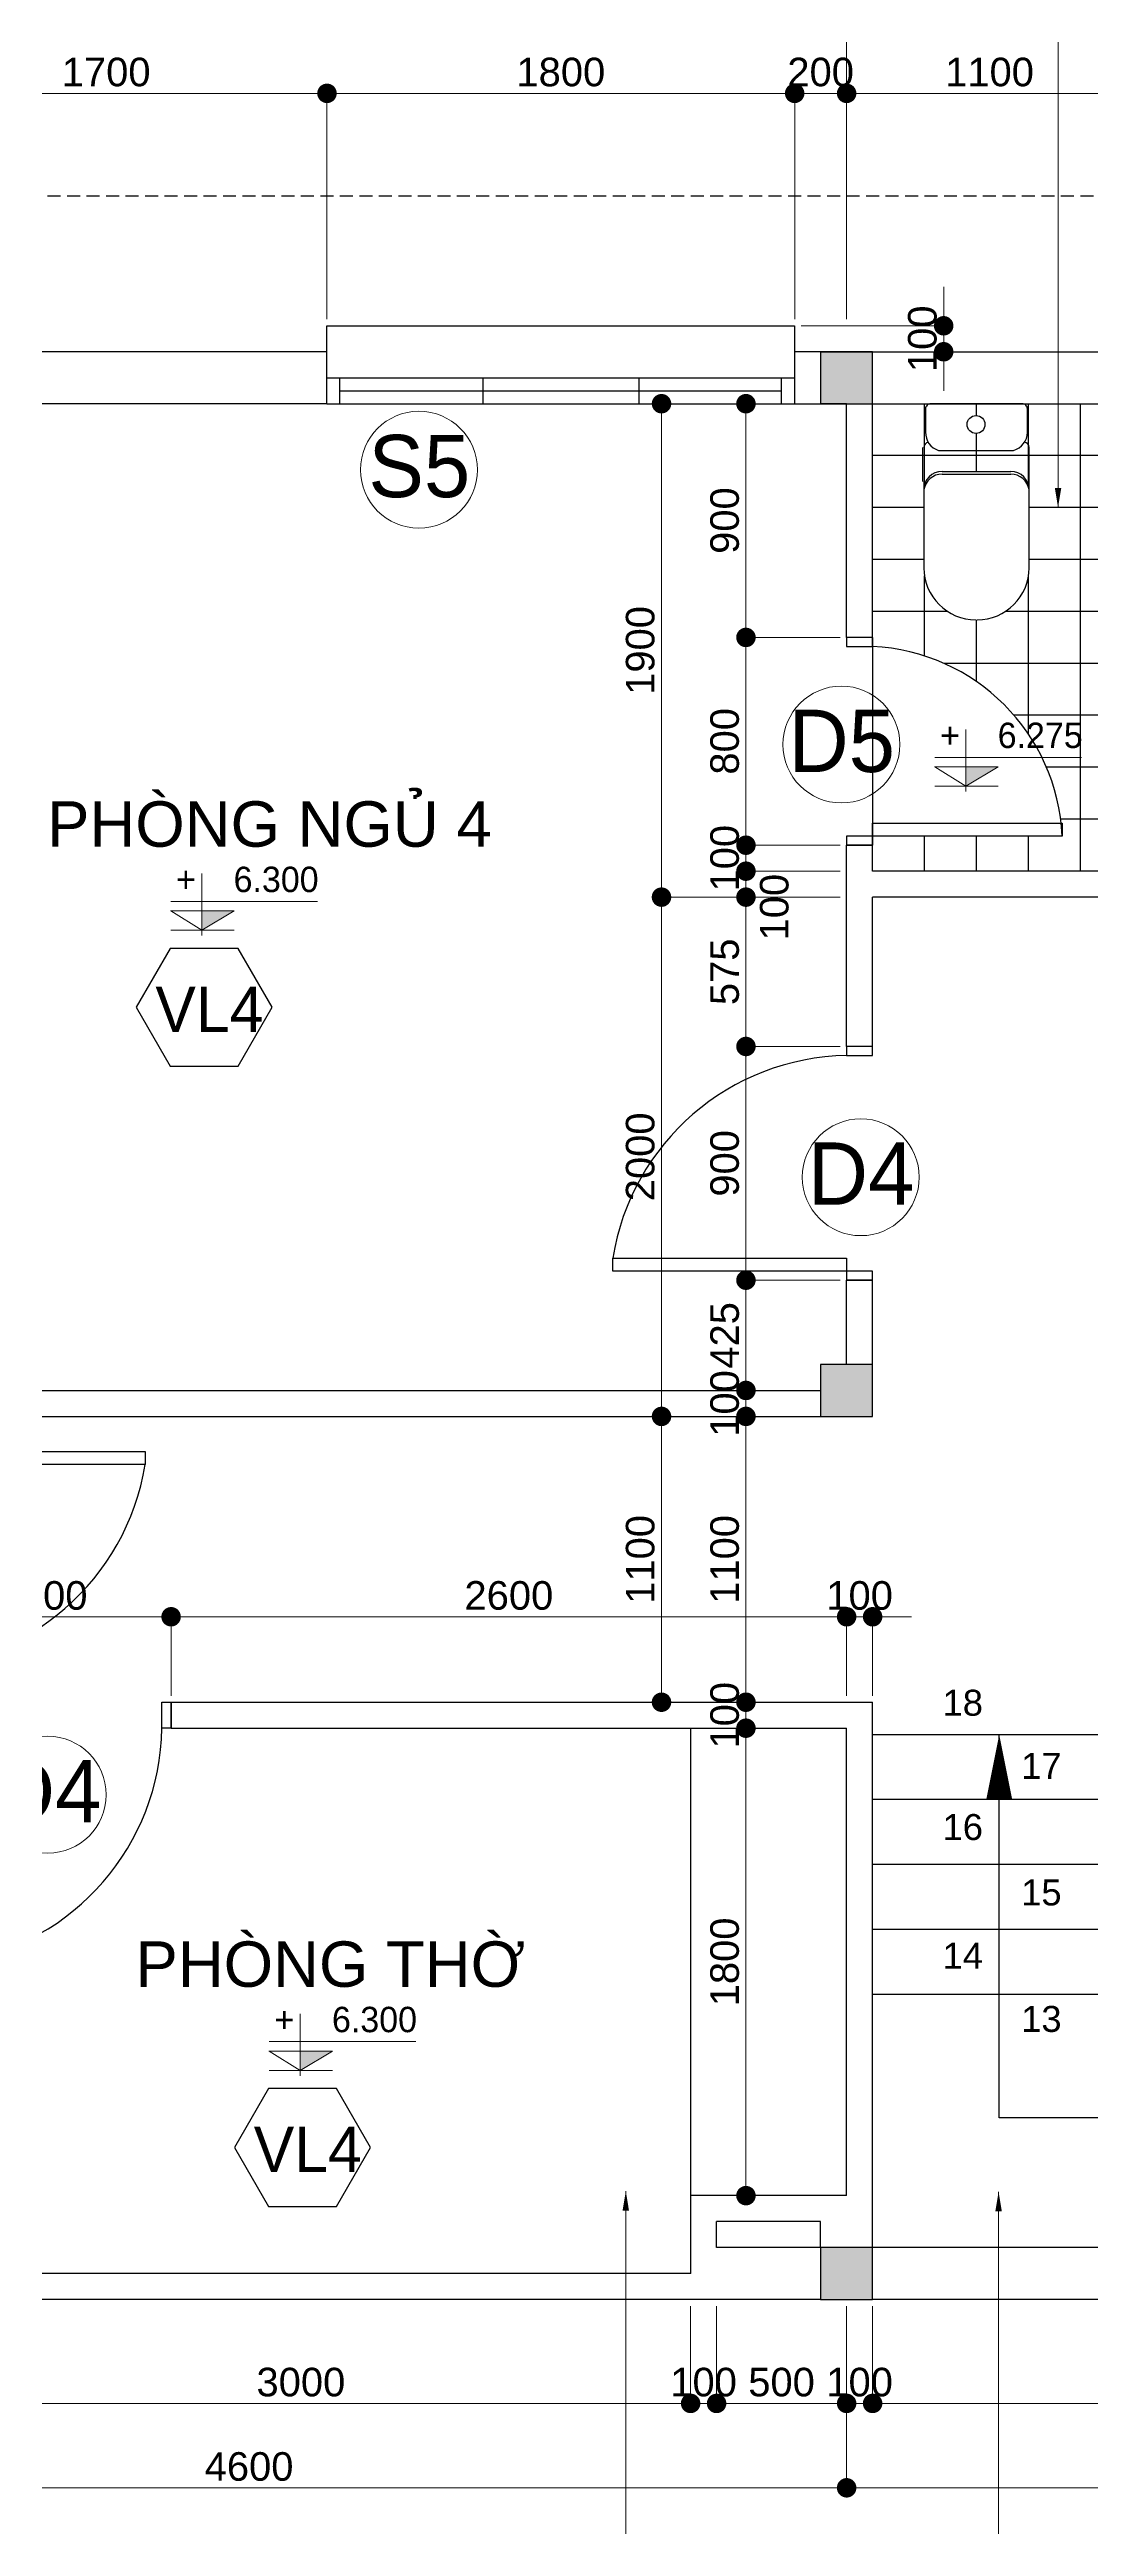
# Model space of a CAD drawing. Header units: millimetres. Extents: x -257631 to 60726, y -119421 to -4977.
# Drawn here: x -235933 to -227921, y -104758 to -85683 of the extents above; entities that cross this region are included whole.
import ezdxf
from ezdxf.enums import TextEntityAlignment as Align

# ---------------------------------------------------------------- set-up
doc = ezdxf.new("R2010")
doc.units = ezdxf.units.MM
doc.header["$LTSCALE"] = 400
doc.header["$MEASUREMENT"] = 0
doc.header["$PDMODE"] = 35
doc.linetypes.add('HIDDEN', pattern=[0.375, 0.25, -0.125])
for name, color, linetype in [('DIM', 144, 'Continuous'), ('HACTH', 8, 'Continuous'), ('KHUNG', 5, 'Continuous'), ('net 2', 7, 'Continuous'), ('net 3', 144, 'Continuous'), ('NUOC', 2, 'Continuous'), ('THAY', 7, 'Continuous'), ('VTH-TRUC', 1, 'Continuous')]:
    doc.layers.add(name, color=color, linetype=linetype)
doc.layers.add('VTH- HATCH', color=8, linetype='Continuous', lineweight=9)
doc.layers.add('VTH-GHI CHU- KI HIEU', color=7, linetype='Continuous', lineweight=13)
doc.styles.add('100_dim', font='VAVOB.TTF', dxfattribs={"height": 220})
doc.styles.add('100_tieude', font='VAVOB.TTF', dxfattribs={"height": 500})
doc.styles.add('ROMANS', font='ROMANS.shx')
doc.styles.add('VNI-AVO', font='vhelven.ttf', dxfattribs={"height": 220})
doc.dimstyles.new('style-50', dxfattribs={"dimscale": 0, "dimtxt": 2.3, "dimasz": 150, "dimexe": 50, "dimexo": 50, "dimgap": 50, "dimtad": 1, "dimdec": 0, "dimlfac": 0.5, "dimzin": 9, "dimtxsty": 'VNI-AVO', "dimblk": 'DOT', "dimcen": 0, "dimdle": 150, "dimclrd": 146, "dimclre": 146, "dimclrt": 7, "dimadec": 0, "dimazin": 0, "dimtfac": 1, "dimtdec": 0, "dimtix": 1, "dimtmove": 2, "dimatfit": 3, "dimfxl": 0, "dimlwd": 13, "dimlwe": 13, "dimarcsym": 0})

# ---------------------------------------------------------------- blocks, each defined once
blk = doc.blocks.new('_Dot')
at = {"color": 0, "linetype": 'ByBlock', "lineweight": -2}
blk.add_line((-0.5, 0), (-1, 0), dxfattribs=at)
at = {"color": 0, "linetype": 'ByBlock', "lineweight": 100, "const_width": 0.5}
blk.add_lwpolyline([(-0.25, 0, 1), (0.25, 0, 1)], format="xyb", close=True, dxfattribs=at)
blk = doc.blocks.new('*D346')
at = {"layer": 'Defpoints', "color": 0}
for p in [(-1816, 50879), (-1816, 50679), (-669, 50679)]:
    blk.add_point(p, dxfattribs=at)
at = {"layer": 'KHUNG', "color": 146, "lineweight": 13}
for p, q in [((-669, 51029), (-669, 51179)), ((-1766, 50879), (-619, 50879)), ((-669, 50879), (-669, 50679)), ((-1766, 50679), (-619, 50679)), ((-669, 50529), (-669, 50379))]:
    blk.add_line(p, q, dxfattribs=at)
at = {"layer": 'KHUNG', "color": 146, "lineweight": 13, "xscale": 150, "yscale": 150, "zscale": 150}
for p, rotation in [((-669, 50879), 270), ((-669, 50679), 90)]:
    blk.add_blockref('_Dot', p, dxfattribs=dict(at, rotation=rotation))
at = {"layer": 'KHUNG', "color": 7, "insert": (-832, 50779), "char_height": 220, "attachment_point": 5, "rotation": 90, "style": 'VNI-AVO'}
blk.add_mtext('100', dxfattribs=at)
blk = doc.blocks.new('*D338')
at = {"layer": 'Defpoints', "color": 0}
for p in [(-1666, 42480), (-2841, 40279), (-1666, 40279)]:
    blk.add_point(p, dxfattribs=at)
at = {"layer": 'KHUNG', "color": 146, "lineweight": 13}
for p, q in [((-1716, 42480), (-2891, 42480)), ((-2841, 42330), (-2841, 40429)), ((-1716, 40279), (-2891, 40279))]:
    blk.add_line(p, q, dxfattribs=at)
at = {"layer": 'KHUNG', "color": 146, "lineweight": 13, "xscale": 150, "yscale": 150, "zscale": 150}
for p, rotation in [((-2841, 42480), 90), ((-2841, 40279), 270)]:
    blk.add_blockref('_Dot', p, dxfattribs=dict(at, rotation=rotation))
at = {"layer": 'KHUNG', "color": 7, "insert": (-3004, 41379), "char_height": 220, "attachment_point": 5, "rotation": 90, "style": 'VNI-AVO'}
blk.add_mtext('1100', dxfattribs=at)
blk = doc.blocks.new('*D337')
at = {"layer": 'Defpoints', "color": 0}
for p in [(-1416, 46479), (-2841, 42480), (-1666, 42480)]:
    blk.add_point(p, dxfattribs=at)
at = {"layer": 'KHUNG', "color": 146, "lineweight": 13}
for p, q in [((-1466, 46479), (-2891, 46479)), ((-2841, 46329), (-2841, 42630)), ((-1716, 42480), (-2891, 42480))]:
    blk.add_line(p, q, dxfattribs=at)
at = {"layer": 'KHUNG', "color": 146, "lineweight": 13, "xscale": 150, "yscale": 150, "zscale": 150}
for p, rotation in [((-2841, 46479), 90), ((-2841, 42480), 270)]:
    blk.add_blockref('_Dot', p, dxfattribs=dict(at, rotation=rotation))
at = {"layer": 'KHUNG', "color": 7, "insert": (-3004, 44479), "char_height": 220, "attachment_point": 5, "rotation": 90, "style": 'VNI-AVO'}
blk.add_mtext('2000', dxfattribs=at)
blk = doc.blocks.new('*D336')
at = {"layer": 'Defpoints', "color": 0}
for p in [(-1416, 40079), (-2191, 36479), (-1416, 36479)]:
    blk.add_point(p, dxfattribs=at)
at = {"layer": 'KHUNG', "color": 146, "lineweight": 13}
for p, q in [((-1466, 40079), (-2241, 40079)), ((-2191, 39929), (-2191, 36629)), ((-1466, 36479), (-2241, 36479))]:
    blk.add_line(p, q, dxfattribs=at)
at = {"layer": 'KHUNG', "color": 146, "lineweight": 13, "xscale": 150, "yscale": 150, "zscale": 150}
for p, rotation in [((-2191, 40079), 90), ((-2191, 36479), 270)]:
    blk.add_blockref('_Dot', p, dxfattribs=dict(at, rotation=rotation))
at = {"layer": 'KHUNG', "color": 7, "insert": (-2354, 38279), "char_height": 220, "attachment_point": 5, "rotation": 90, "style": 'VNI-AVO'}
blk.add_mtext('1800', dxfattribs=at)
blk = doc.blocks.new('*D335')
at = {"layer": 'Defpoints', "color": 0}
for p in [(-1416, 40279), (-2191, 40079), (-1416, 40079)]:
    blk.add_point(p, dxfattribs=at)
at = {"layer": 'KHUNG', "color": 146, "lineweight": 13}
for p, q in [((-2191, 40429), (-2191, 40579)), ((-1466, 40279), (-2241, 40279)), ((-2191, 40279), (-2191, 40079)), ((-1466, 40079), (-2241, 40079)), ((-2191, 39929), (-2191, 39779))]:
    blk.add_line(p, q, dxfattribs=at)
at = {"layer": 'KHUNG', "color": 146, "lineweight": 13, "xscale": 150, "yscale": 150, "zscale": 150}
for p, rotation in [((-2191, 40279), 270), ((-2191, 40079), 90)]:
    blk.add_blockref('_Dot', p, dxfattribs=dict(at, rotation=rotation))
at = {"layer": 'KHUNG', "color": 7, "insert": (-2354, 40179), "char_height": 220, "attachment_point": 5, "rotation": 90, "style": 'VNI-AVO'}
blk.add_mtext('100', dxfattribs=at)
blk = doc.blocks.new('*D334')
at = {"layer": 'Defpoints', "color": 0}
for p in [(-1616, 42480), (-2191, 40279), (-1416, 40279)]:
    blk.add_point(p, dxfattribs=at)
at = {"layer": 'KHUNG', "color": 146, "lineweight": 13}
for p, q in [((-1666, 42480), (-2241, 42480)), ((-2191, 42330), (-2191, 40429)), ((-1466, 40279), (-2241, 40279))]:
    blk.add_line(p, q, dxfattribs=at)
at = {"layer": 'KHUNG', "color": 146, "lineweight": 13, "xscale": 150, "yscale": 150, "zscale": 150}
for p, rotation in [((-2191, 42480), 90), ((-2191, 40279), 270)]:
    blk.add_blockref('_Dot', p, dxfattribs=dict(at, rotation=rotation))
at = {"layer": 'KHUNG', "color": 7, "insert": (-2354, 41379), "char_height": 220, "attachment_point": 5, "rotation": 90, "style": 'VNI-AVO'}
blk.add_mtext('1100', dxfattribs=at)
blk = doc.blocks.new('*D333')
at = {"layer": 'Defpoints', "color": 0}
for p in [(-1616, 42680), (-2191, 42480), (-1616, 42480)]:
    blk.add_point(p, dxfattribs=at)
at = {"layer": 'KHUNG', "color": 146, "lineweight": 13}
for p, q in [((-2191, 42830), (-2191, 42980)), ((-1666, 42680), (-2241, 42680)), ((-2191, 42680), (-2191, 42480)), ((-1666, 42480), (-2241, 42480)), ((-2191, 42330), (-2191, 42180))]:
    blk.add_line(p, q, dxfattribs=at)
at = {"layer": 'KHUNG', "color": 146, "lineweight": 13, "xscale": 150, "yscale": 150, "zscale": 150}
for p, rotation in [((-2191, 42680), 270), ((-2191, 42480), 90)]:
    blk.add_blockref('_Dot', p, dxfattribs=dict(at, rotation=rotation))
at = {"layer": 'KHUNG', "color": 7, "insert": (-2354, 42580), "char_height": 220, "attachment_point": 5, "rotation": 90, "style": 'VNI-AVO'}
blk.add_mtext('100', dxfattribs=at)
blk = doc.blocks.new('*D332')
at = {"layer": 'Defpoints', "color": 0}
for p in [(-1416, 43529), (-2191, 42680), (-1616, 42680)]:
    blk.add_point(p, dxfattribs=at)
at = {"layer": 'KHUNG', "color": 146, "lineweight": 13}
for p, q in [((-1466, 43529), (-2241, 43529)), ((-2191, 43379), (-2191, 42830)), ((-1666, 42680), (-2241, 42680))]:
    blk.add_line(p, q, dxfattribs=at)
at = {"layer": 'KHUNG', "color": 146, "lineweight": 13, "xscale": 150, "yscale": 150, "zscale": 150}
for p, rotation in [((-2191, 43529), 90), ((-2191, 42680), 270)]:
    blk.add_blockref('_Dot', p, dxfattribs=dict(at, rotation=rotation))
at = {"layer": 'KHUNG', "color": 7, "insert": (-2354, 43104), "char_height": 220, "attachment_point": 5, "rotation": 90, "style": 'VNI-AVO'}
blk.add_mtext('425', dxfattribs=at)
blk = doc.blocks.new('*D331')
at = {"layer": 'Defpoints', "color": 0}
for p in [(-1416, 45329), (-2191, 43529), (-1416, 43529)]:
    blk.add_point(p, dxfattribs=at)
at = {"layer": 'KHUNG', "color": 146, "lineweight": 13}
for p, q in [((-1466, 45329), (-2241, 45329)), ((-2191, 45179), (-2191, 43679)), ((-1466, 43529), (-2241, 43529))]:
    blk.add_line(p, q, dxfattribs=at)
at = {"layer": 'KHUNG', "color": 146, "lineweight": 13, "xscale": 150, "yscale": 150, "zscale": 150}
for p, rotation in [((-2191, 45329), 90), ((-2191, 43529), 270)]:
    blk.add_blockref('_Dot', p, dxfattribs=dict(at, rotation=rotation))
at = {"layer": 'KHUNG', "color": 7, "insert": (-2354, 44429), "char_height": 220, "attachment_point": 5, "rotation": 90, "style": 'VNI-AVO'}
blk.add_mtext('900', dxfattribs=at)
blk = doc.blocks.new('*D330')
at = {"layer": 'Defpoints', "color": 0}
for p in [(-1466, 46479), (-2191, 45329), (-1416, 45329)]:
    blk.add_point(p, dxfattribs=at)
at = {"layer": 'KHUNG', "color": 146, "lineweight": 13}
for p, q in [((-1516, 46479), (-2241, 46479)), ((-2191, 46329), (-2191, 45479)), ((-1466, 45329), (-2241, 45329))]:
    blk.add_line(p, q, dxfattribs=at)
at = {"layer": 'KHUNG', "color": 146, "lineweight": 13, "xscale": 150, "yscale": 150, "zscale": 150}
for p, rotation in [((-2191, 46479), 90), ((-2191, 45329), 270)]:
    blk.add_blockref('_Dot', p, dxfattribs=dict(at, rotation=rotation))
at = {"layer": 'KHUNG', "color": 7, "insert": (-2354, 45904), "char_height": 220, "attachment_point": 5, "rotation": 90, "style": 'VNI-AVO'}
blk.add_mtext('575', dxfattribs=at)
blk = doc.blocks.new('VTH- COTE')
at = {"layer": 'VTH-GHI CHU- KI HIEU'}
blk.add_hatch(color=256, dxfattribs=at).paths.add_polyline_path([(0, 0), (40.7, 24.3), (0, 24.3)])
for p, q in [((0, 71.4), (0, -6.7)), ((-39.3, 36.3), (145.4, 36.3)), ((-39.7, 24.3), (40.7, 24.3)), ((-39.3, 24.3), (0, 0)), ((-39.3, 0), (40.7, 0)), ((40.7, 24.3), (0, 0))]:
    blk.add_line(p, q, dxfattribs=at)
at = {"layer": 'VTH-GHI CHU- KI HIEU', "style": '100_dim'}
blk.add_attdef('%%P0.000', text='', height=32, dxfattribs=at).set_placement((147, 64.1), align=Align.MIDDLE_RIGHT)
blk = doc.blocks.new('VL')
at = {"layer": 'NUOC'}
blk.add_lwpolyline([(508, -7), (246, 447), (-278, 447), (-540, -7), (-278, -461), (246, -461)], close=True, dxfattribs=at)
at = {"layer": 'VTH-TRUC', "color": 7, "style": '100_tieude'}
blk.add_attdef('VL1', text='', height=350, dxfattribs=at).set_placement((25, -22), align=Align.MIDDLE_CENTER)
blk = doc.blocks.new('CUA')
at = {"layer": 'VTH-TRUC', "color": 2, "lineweight": 20}
blk.add_circle((0, 0), 350, dxfattribs=at)
at = {"layer": 'VTH-TRUC', "color": 7, "style": '100_tieude'}
blk.add_attdef('A', text='', height=373, rotation=270, dxfattribs=at).set_placement((22, -2), align=Align.MIDDLE_CENTER)
blk = doc.blocks.new('*D328')
at = {"layer": 'Defpoints', "color": 0}
for p in [(6584, 53319), (-1416, 51879), (6584, 50729)]:
    blk.add_point(p, dxfattribs=at)
at = {"layer": 'HACTH', "color": 146, "lineweight": 13}
for p, q in [((-1416, 51929), (-1416, 53369)), ((-1266, 53319), (6434, 53319)), ((6584, 50779), (6584, 53369))]:
    blk.add_line(p, q, dxfattribs=at)
at = {"layer": 'HACTH', "color": 146, "lineweight": 13, "xscale": 150, "yscale": 150, "zscale": 150, "rotation": 180}
blk.add_blockref('_Dot', (-1416, 53319), dxfattribs=at)
at = {"layer": 'HACTH', "color": 146, "lineweight": 13, "xscale": 150, "yscale": 150, "zscale": 150}
blk.add_blockref('_Dot', (6584, 53319), dxfattribs=at)
at = {"layer": 'HACTH', "color": 7, "insert": (2584, 53482), "char_height": 220, "attachment_point": 5, "style": 'VNI-AVO'}
blk.add_mtext('4000', dxfattribs=at)
blk = doc.blocks.new('*D326')
at = {"layer": 'Defpoints', "color": 0}
for p in [(-1416, 53319), (-1416, 51879), (-8816, 50879)]:
    blk.add_point(p, dxfattribs=at)
at = {"layer": 'HACTH', "color": 146, "lineweight": 13}
for p, q in [((-8816, 50929), (-8816, 53369)), ((-8666, 53319), (-1566, 53319)), ((-1416, 51929), (-1416, 53369))]:
    blk.add_line(p, q, dxfattribs=at)
at = {"layer": 'HACTH', "color": 146, "lineweight": 13, "xscale": 150, "yscale": 150, "zscale": 150, "rotation": 180}
blk.add_blockref('_Dot', (-8816, 53319), dxfattribs=at)
at = {"layer": 'HACTH', "color": 146, "lineweight": 13, "xscale": 150, "yscale": 150, "zscale": 150}
blk.add_blockref('_Dot', (-1416, 53319), dxfattribs=at)
at = {"layer": 'HACTH', "color": 7, "insert": (-5116, 53482), "char_height": 220, "attachment_point": 5, "style": 'VNI-AVO'}
blk.add_mtext('3700', dxfattribs=at)
blk = doc.blocks.new('*D325')
at = {"layer": 'Defpoints', "color": 0}
for p in [(-8816, 52669), (-8816, 50879), (-5416, 50879)]:
    blk.add_point(p, dxfattribs=at)
at = {"layer": 'HACTH', "color": 146, "lineweight": 13}
for p, q in [((-8816, 50929), (-8816, 52719)), ((-5566, 52669), (-8666, 52669)), ((-5416, 50929), (-5416, 52719))]:
    blk.add_line(p, q, dxfattribs=at)
at = {"layer": 'HACTH', "color": 146, "lineweight": 13, "xscale": 150, "yscale": 150, "zscale": 150, "rotation": 180}
blk.add_blockref('_Dot', (-8816, 52669), dxfattribs=at)
at = {"layer": 'HACTH', "color": 146, "lineweight": 13, "xscale": 150, "yscale": 150, "zscale": 150}
blk.add_blockref('_Dot', (-5416, 52669), dxfattribs=at)
at = {"layer": 'HACTH', "color": 7, "insert": (-7116, 52832), "char_height": 220, "attachment_point": 5, "style": 'VNI-AVO'}
blk.add_mtext('1700', dxfattribs=at)
blk = doc.blocks.new('*D324')
at = {"layer": 'Defpoints', "color": 0}
for p in [(-5416, 52669), (-5416, 50879), (-1816, 50879)]:
    blk.add_point(p, dxfattribs=at)
at = {"layer": 'HACTH', "color": 146, "lineweight": 13}
for p, q in [((-5416, 50929), (-5416, 52719)), ((-1966, 52669), (-5266, 52669)), ((-1816, 50929), (-1816, 52719))]:
    blk.add_line(p, q, dxfattribs=at)
at = {"layer": 'HACTH', "color": 146, "lineweight": 13, "xscale": 150, "yscale": 150, "zscale": 150, "rotation": 180}
blk.add_blockref('_Dot', (-5416, 52669), dxfattribs=at)
at = {"layer": 'HACTH', "color": 146, "lineweight": 13, "xscale": 150, "yscale": 150, "zscale": 150}
blk.add_blockref('_Dot', (-1816, 52669), dxfattribs=at)
at = {"layer": 'HACTH', "color": 7, "insert": (-3616, 52832), "char_height": 220, "attachment_point": 5, "style": 'VNI-AVO'}
blk.add_mtext('1800', dxfattribs=at)
blk = doc.blocks.new('*D323')
at = {"layer": 'Defpoints', "color": 0}
for p in [(-1816, 52669), (-1816, 50879), (-1416, 50879)]:
    blk.add_point(p, dxfattribs=at)
at = {"layer": 'HACTH', "color": 146, "lineweight": 13}
for p, q in [((-1966, 52669), (-2116, 52669)), ((-1816, 50929), (-1816, 52719)), ((-1416, 52669), (-1816, 52669)), ((-1416, 50929), (-1416, 52719)), ((-1266, 52669), (-1116, 52669))]:
    blk.add_line(p, q, dxfattribs=at)
at = {"layer": 'HACTH', "color": 146, "lineweight": 13, "xscale": 150, "yscale": 150, "zscale": 150}
blk.add_blockref('_Dot', (-1816, 52669), dxfattribs=at)
at = {"layer": 'HACTH', "color": 146, "lineweight": 13, "xscale": 150, "yscale": 150, "zscale": 150, "rotation": 180}
blk.add_blockref('_Dot', (-1416, 52669), dxfattribs=at)
at = {"layer": 'HACTH', "color": 7, "insert": (-1616, 52832), "char_height": 220, "attachment_point": 5, "style": 'VNI-AVO'}
blk.add_mtext('200', dxfattribs=at)
blk = doc.blocks.new('*D322')
at = {"layer": 'Defpoints', "color": 0}
for p in [(-1416, 52669), (-1416, 50879), (784, 50879)]:
    blk.add_point(p, dxfattribs=at)
at = {"layer": 'HACTH', "color": 146, "lineweight": 13}
for p, q in [((-1416, 50929), (-1416, 52719)), ((634, 52669), (-1266, 52669)), ((784, 50929), (784, 52719))]:
    blk.add_line(p, q, dxfattribs=at)
at = {"layer": 'HACTH', "color": 146, "lineweight": 13, "xscale": 150, "yscale": 150, "zscale": 150, "rotation": 180}
blk.add_blockref('_Dot', (-1416, 52669), dxfattribs=at)
at = {"layer": 'HACTH', "color": 146, "lineweight": 13, "xscale": 150, "yscale": 150, "zscale": 150}
blk.add_blockref('_Dot', (784, 52669), dxfattribs=at)
at = {"layer": 'HACTH', "color": 7, "insert": (-316, 52832), "char_height": 220, "attachment_point": 5, "style": 'VNI-AVO'}
blk.add_mtext('1100', dxfattribs=at)
blk = doc.blocks.new('*D294')
at = {"layer": 'Defpoints', "color": 0}
for p in [(-1416, 46679), (-2191, 46479), (-1466, 46479)]:
    blk.add_point(p, dxfattribs=at)
at = {"layer": 'HACTH', "color": 146, "lineweight": 13}
for p, q in [((-2191, 46829), (-2191, 46979)), ((-1466, 46679), (-2241, 46679)), ((-2191, 46679), (-2191, 46479)), ((-1516, 46479), (-2241, 46479)), ((-2191, 46329), (-2191, 46179))]:
    blk.add_line(p, q, dxfattribs=at)
at = {"layer": 'HACTH', "color": 146, "lineweight": 13, "xscale": 150, "yscale": 150, "zscale": 150}
for p, rotation in [((-2191, 46679), 270), ((-2191, 46479), 90)]:
    blk.add_blockref('_Dot', p, dxfattribs=dict(at, rotation=rotation))
at = {"layer": 'HACTH', "color": 7, "insert": (-1972, 46402), "char_height": 220, "attachment_point": 5, "rotation": 90, "style": 'VNI-AVO'}
blk.add_mtext('100', dxfattribs=at)
blk = doc.blocks.new('*D287')
at = {"layer": 'Defpoints', "color": 0}
for p in [(-2841, 50279), (-1816, 50279), (-1416, 46479)]:
    blk.add_point(p, dxfattribs=at)
at = {"layer": 'HACTH', "color": 146, "lineweight": 13}
for p, q in [((-1866, 50279), (-2891, 50279)), ((-2841, 46629), (-2841, 50129)), ((-1466, 46479), (-2891, 46479))]:
    blk.add_line(p, q, dxfattribs=at)
at = {"layer": 'HACTH', "color": 146, "lineweight": 13, "xscale": 150, "yscale": 150, "zscale": 150}
for p, rotation in [((-2841, 50279), 90), ((-2841, 46479), 270)]:
    blk.add_blockref('_Dot', p, dxfattribs=dict(at, rotation=rotation))
at = {"layer": 'HACTH', "color": 7, "insert": (-3004, 48379), "char_height": 220, "attachment_point": 5, "rotation": 90, "style": 'VNI-AVO'}
blk.add_mtext('1900', dxfattribs=at)
blk = doc.blocks.new('*D286')
at = {"layer": 'Defpoints', "color": 0}
for p in [(-1416, 46879), (-2191, 46679), (-1416, 46679)]:
    blk.add_point(p, dxfattribs=at)
at = {"layer": 'HACTH', "color": 146, "lineweight": 13}
for p, q in [((-2191, 47029), (-2191, 47179)), ((-1466, 46879), (-2241, 46879)), ((-2191, 46879), (-2191, 46679)), ((-1466, 46679), (-2241, 46679)), ((-2191, 46529), (-2191, 46379))]:
    blk.add_line(p, q, dxfattribs=at)
at = {"layer": 'HACTH', "color": 146, "lineweight": 13, "xscale": 150, "yscale": 150, "zscale": 150}
for p, rotation in [((-2191, 46879), 270), ((-2191, 46679), 90)]:
    blk.add_blockref('_Dot', p, dxfattribs=dict(at, rotation=rotation))
at = {"layer": 'HACTH', "color": 7, "insert": (-2354, 46779), "char_height": 220, "attachment_point": 5, "rotation": 90, "style": 'VNI-AVO'}
blk.add_mtext('100', dxfattribs=at)
blk = doc.blocks.new('*D285')
at = {"layer": 'Defpoints', "color": 0}
for p in [(-1416, 48479), (-2191, 46879), (-1416, 46879)]:
    blk.add_point(p, dxfattribs=at)
at = {"layer": 'HACTH', "color": 146, "lineweight": 13}
for p, q in [((-1466, 48479), (-2241, 48479)), ((-2191, 48329), (-2191, 47029)), ((-1466, 46879), (-2241, 46879))]:
    blk.add_line(p, q, dxfattribs=at)
at = {"layer": 'HACTH', "color": 146, "lineweight": 13, "xscale": 150, "yscale": 150, "zscale": 150}
for p, rotation in [((-2191, 48479), 90), ((-2191, 46879), 270)]:
    blk.add_blockref('_Dot', p, dxfattribs=dict(at, rotation=rotation))
at = {"layer": 'HACTH', "color": 7, "insert": (-2354, 47679), "char_height": 220, "attachment_point": 5, "rotation": 90, "style": 'VNI-AVO'}
blk.add_mtext('800', dxfattribs=at)
blk = doc.blocks.new('*D284')
at = {"layer": 'Defpoints', "color": 0}
for p in [(-1416, 50279), (-2191, 48479), (-1416, 48479)]:
    blk.add_point(p, dxfattribs=at)
at = {"layer": 'HACTH', "color": 146, "lineweight": 13}
for p, q in [((-1466, 50279), (-2241, 50279)), ((-2191, 50129), (-2191, 48629)), ((-1466, 48479), (-2241, 48479))]:
    blk.add_line(p, q, dxfattribs=at)
at = {"layer": 'HACTH', "color": 146, "lineweight": 13, "xscale": 150, "yscale": 150, "zscale": 150}
for p, rotation in [((-2191, 50279), 90), ((-2191, 48479), 270)]:
    blk.add_blockref('_Dot', p, dxfattribs=dict(at, rotation=rotation))
at = {"layer": 'HACTH', "color": 7, "insert": (-2354, 49379), "char_height": 220, "attachment_point": 5, "rotation": 90, "style": 'VNI-AVO'}
blk.add_mtext('900', dxfattribs=at)
blk = doc.blocks.new('*D281')
at = {"layer": 'Defpoints', "color": 0}
for p in [(-8416, 40937), (-8416, 40279), (-6616, 40279)]:
    blk.add_point(p, dxfattribs=at)
at = {"layer": 'HACTH', "color": 146, "lineweight": 13}
for p, q in [((-8416, 40329), (-8416, 40987)), ((-6766, 40937), (-8266, 40937)), ((-6616, 40329), (-6616, 40987))]:
    blk.add_line(p, q, dxfattribs=at)
at = {"layer": 'HACTH', "color": 146, "lineweight": 13, "xscale": 150, "yscale": 150, "zscale": 150, "rotation": 180}
blk.add_blockref('_Dot', (-8416, 40937), dxfattribs=at)
at = {"layer": 'HACTH', "color": 146, "lineweight": 13, "xscale": 150, "yscale": 150, "zscale": 150}
blk.add_blockref('_Dot', (-6616, 40937), dxfattribs=at)
at = {"layer": 'HACTH', "color": 7, "insert": (-7516, 41100), "char_height": 220, "attachment_point": 5, "style": 'VNI-AVO'}
blk.add_mtext('900', dxfattribs=at)
blk = doc.blocks.new('*D280')
at = {"layer": 'Defpoints', "color": 0}
for p in [(-6616, 40937), (-6616, 40279), (-1416, 40279)]:
    blk.add_point(p, dxfattribs=at)
at = {"layer": 'HACTH', "color": 146, "lineweight": 13}
for p, q in [((-6616, 40329), (-6616, 40987)), ((-1566, 40937), (-6466, 40937)), ((-1416, 40329), (-1416, 40987))]:
    blk.add_line(p, q, dxfattribs=at)
at = {"layer": 'HACTH', "color": 146, "lineweight": 13, "xscale": 150, "yscale": 150, "zscale": 150, "rotation": 180}
blk.add_blockref('_Dot', (-6616, 40937), dxfattribs=at)
at = {"layer": 'HACTH', "color": 146, "lineweight": 13, "xscale": 150, "yscale": 150, "zscale": 150}
blk.add_blockref('_Dot', (-1416, 40937), dxfattribs=at)
at = {"layer": 'HACTH', "color": 7, "insert": (-4016, 41100), "char_height": 220, "attachment_point": 5, "style": 'VNI-AVO'}
blk.add_mtext('2600', dxfattribs=at)
blk = doc.blocks.new('*D279')
at = {"layer": 'Defpoints', "color": 0}
for p in [(-1416, 40937), (-1416, 40279), (-1216, 40279)]:
    blk.add_point(p, dxfattribs=at)
at = {"layer": 'HACTH', "color": 146, "lineweight": 13}
for p, q in [((-1566, 40937), (-1716, 40937)), ((-1416, 40329), (-1416, 40987)), ((-1216, 40937), (-1416, 40937)), ((-1216, 40329), (-1216, 40987)), ((-1066, 40937), (-916, 40937))]:
    blk.add_line(p, q, dxfattribs=at)
at = {"layer": 'HACTH', "color": 146, "lineweight": 13, "xscale": 150, "yscale": 150, "zscale": 150}
blk.add_blockref('_Dot', (-1416, 40937), dxfattribs=at)
at = {"layer": 'HACTH', "color": 146, "lineweight": 13, "xscale": 150, "yscale": 150, "zscale": 150, "rotation": 180}
blk.add_blockref('_Dot', (-1216, 40937), dxfattribs=at)
at = {"layer": 'HACTH', "color": 7, "insert": (-1316, 41100), "char_height": 220, "attachment_point": 5, "style": 'VNI-AVO'}
blk.add_mtext('100', dxfattribs=at)
blk = doc.blocks.new('*D247')
at = {"layer": 'Defpoints', "color": 0}
for p in [(-8616, 35679), (-2617, 35679), (-2617, 34879)]:
    blk.add_point(p, dxfattribs=at)
at = {"layer": 'HACTH', "color": 146, "lineweight": 13}
for p, q in [((-8616, 35629), (-8616, 34829)), ((-2617, 35629), (-2617, 34829)), ((-8466, 34879), (-2767, 34879))]:
    blk.add_line(p, q, dxfattribs=at)
at = {"layer": 'HACTH', "color": 146, "lineweight": 13, "xscale": 150, "yscale": 150, "zscale": 150}
for p, rotation in [((-8616, 34879), 179.9999999999899), ((-2617, 34879), 359.9999999999899)]:
    blk.add_blockref('_Dot', p, dxfattribs=dict(at, rotation=rotation))
at = {"layer": 'HACTH', "color": 7, "insert": (-5617, 35042), "char_height": 220, "attachment_point": 5, "style": 'VNI-AVO'}
blk.add_mtext('3000', dxfattribs=at)
blk = doc.blocks.new('*D248')
at = {"layer": 'Defpoints', "color": 0}
for p in [(-2617, 35679), (-2417, 35679), (-2417, 34879)]:
    blk.add_point(p, dxfattribs=at)
at = {"layer": 'HACTH', "color": 146, "lineweight": 13}
for p, q in [((-2617, 35629), (-2617, 34829)), ((-2417, 35629), (-2417, 34829)), ((-2767, 34879), (-2917, 34879)), ((-2617, 34879), (-2417, 34879)), ((-2267, 34879), (-2117, 34879))]:
    blk.add_line(p, q, dxfattribs=at)
at = {"layer": 'HACTH', "color": 146, "lineweight": 13, "xscale": 150, "yscale": 150, "zscale": 150}
for p, rotation in [((-2617, 34879), 359.9999999999899), ((-2417, 34879), 179.9999999999899)]:
    blk.add_blockref('_Dot', p, dxfattribs=dict(at, rotation=rotation))
at = {"layer": 'HACTH', "color": 7, "insert": (-2517, 35042), "char_height": 220, "attachment_point": 5, "style": 'VNI-AVO'}
blk.add_mtext('100', dxfattribs=at)
blk = doc.blocks.new('*D249')
at = {"layer": 'Defpoints', "color": 0}
for p in [(-2417, 35679), (-1416, 35679), (-1416, 34879)]:
    blk.add_point(p, dxfattribs=at)
at = {"layer": 'HACTH', "color": 146, "lineweight": 13}
for p, q in [((-2417, 35629), (-2417, 34829)), ((-1416, 35629), (-1416, 34829)), ((-2267, 34879), (-1566, 34879))]:
    blk.add_line(p, q, dxfattribs=at)
at = {"layer": 'HACTH', "color": 146, "lineweight": 13, "xscale": 150, "yscale": 150, "zscale": 150}
for p, rotation in [((-2417, 34879), 179.9999999999899), ((-1416, 34879), 359.9999999999899)]:
    blk.add_blockref('_Dot', p, dxfattribs=dict(at, rotation=rotation))
at = {"layer": 'HACTH', "color": 7, "insert": (-1917, 35042), "char_height": 220, "attachment_point": 5, "style": 'VNI-AVO'}
blk.add_mtext('500', dxfattribs=at)
blk = doc.blocks.new('*D250')
at = {"layer": 'Defpoints', "color": 0}
for p in [(-1416, 35679), (-1216, 35679), (-1216, 34879)]:
    blk.add_point(p, dxfattribs=at)
at = {"layer": 'HACTH', "color": 146, "lineweight": 13}
for p, q in [((-1416, 35629), (-1416, 34829)), ((-1216, 35629), (-1216, 34829)), ((-1566, 34879), (-1716, 34879)), ((-1416, 34879), (-1216, 34879)), ((-1066, 34879), (-916, 34879))]:
    blk.add_line(p, q, dxfattribs=at)
at = {"layer": 'HACTH', "color": 146, "lineweight": 13, "xscale": 150, "yscale": 150, "zscale": 150}
for p, rotation in [((-1416, 34879), 359.9999999999899), ((-1216, 34879), 179.9999999999899)]:
    blk.add_blockref('_Dot', p, dxfattribs=dict(at, rotation=rotation))
at = {"layer": 'HACTH', "color": 7, "insert": (-1316, 35042), "char_height": 220, "attachment_point": 5, "style": 'VNI-AVO'}
blk.add_mtext('100', dxfattribs=at)
blk = doc.blocks.new('*D251')
at = {"layer": 'Defpoints', "color": 0}
for p in [(-1216, 35679), (3184, 35679), (3184, 34879)]:
    blk.add_point(p, dxfattribs=at)
at = {"layer": 'HACTH', "color": 146, "lineweight": 13}
for p, q in [((-1216, 35629), (-1216, 34829)), ((3184, 35629), (3184, 34829)), ((-1066, 34879), (3034, 34879))]:
    blk.add_line(p, q, dxfattribs=at)
at = {"layer": 'HACTH', "color": 146, "lineweight": 13, "xscale": 150, "yscale": 150, "zscale": 150}
for p, rotation in [((-1216, 34879), 179.9999999999899), ((3184, 34879), 359.9999999999899)]:
    blk.add_blockref('_Dot', p, dxfattribs=dict(at, rotation=rotation))
at = {"layer": 'HACTH', "color": 7, "insert": (984, 35042), "char_height": 220, "attachment_point": 5, "style": 'VNI-AVO'}
blk.add_mtext('2200', dxfattribs=at)
blk = doc.blocks.new('*D260')
at = {"layer": 'Defpoints', "color": 0}
for p in [(-10616, 35629), (-1416, 35629), (-1416, 34229)]:
    blk.add_point(p, dxfattribs=at)
at = {"layer": 'HACTH', "color": 146, "lineweight": 13}
for p, q in [((-10616, 35579), (-10616, 34179)), ((-1416, 35579), (-1416, 34179)), ((-10466, 34229), (-1566, 34229))]:
    blk.add_line(p, q, dxfattribs=at)
at = {"layer": 'HACTH', "color": 146, "lineweight": 13, "xscale": 150, "yscale": 150, "zscale": 150}
for p, rotation in [((-10616, 34229), 179.9999999999899), ((-1416, 34229), 359.9999999999899)]:
    blk.add_blockref('_Dot', p, dxfattribs=dict(at, rotation=rotation))
at = {"layer": 'HACTH', "color": 7, "insert": (-6016, 34392), "char_height": 220, "attachment_point": 5, "style": 'VNI-AVO'}
blk.add_mtext('4600', dxfattribs=at)
blk = doc.blocks.new('*D261')
at = {"layer": 'Defpoints', "color": 0}
for p in [(6584, 35679), (-1416, 35629), (6584, 34229)]:
    blk.add_point(p, dxfattribs=at)
at = {"layer": 'HACTH', "color": 146, "lineweight": 13}
for p, q in [((-1416, 35579), (-1416, 34179)), ((6584, 35629), (6584, 34179)), ((-1266, 34229), (6434, 34229))]:
    blk.add_line(p, q, dxfattribs=at)
at = {"layer": 'HACTH', "color": 146, "lineweight": 13, "xscale": 150, "yscale": 150, "zscale": 150}
for p, rotation in [((-1416, 34229), 179.9999999999899), ((6584, 34229), 359.9999999999899)]:
    blk.add_blockref('_Dot', p, dxfattribs=dict(at, rotation=rotation))
at = {"layer": 'HACTH', "color": 7, "insert": (2584, 34392), "char_height": 220, "attachment_point": 5, "style": 'VNI-AVO'}
blk.add_mtext('4000', dxfattribs=at)
blk = doc.blocks.new('*D263')
at = {"layer": 'Defpoints', "color": 0}
for p in [(-14216, 35679), (17784, 35629), (17784, 33579)]:
    blk.add_point(p, dxfattribs=at)
at = {"layer": 'HACTH', "color": 146, "lineweight": 13}
for p, q in [((-14216, 35629), (-14216, 33529)), ((17784, 35579), (17784, 33529)), ((-14066, 33579), (17634, 33579))]:
    blk.add_line(p, q, dxfattribs=at)
at = {"layer": 'HACTH', "color": 146, "lineweight": 13, "xscale": 150, "yscale": 150, "zscale": 150}
for p, rotation in [((-14216, 33579), 179.9999999999899), ((17784, 33579), 359.9999999999899)]:
    blk.add_blockref('_Dot', p, dxfattribs=dict(at, rotation=rotation))
at = {"layer": 'HACTH', "color": 7, "insert": (1784, 33742), "char_height": 220, "attachment_point": 5, "style": 'VNI-AVO'}
blk.add_mtext('16000', dxfattribs=at)

msp = doc.modelspace()

# ---------------------------------------------------------------- hatches: boundary and pattern name
at = {"layer": 'HACTH', "extrusion": (0, 0, -1)}
h = msp.add_hatch(dxfattribs=at)
h.set_pattern_fill('_USER', color=256, scale=400, angle=90, style=0, double=1, pattern_type=0)
h.set_pattern_definition([(270, (229598.26, -88410.47), (400, -8e-11), []), (360, (229598.26, -88410.47), (8e-11, 400), [])])
h.paths.add_polyline_path([(227598.3, -89610.5, -0.4142136), (226998.3, -90210.5), (225798.3, -90210.5), (225798.3, -92010.5), (229598.3, -92010.5), (229598.3, -91810.5), (229598.3, -91740.5), (228138.3, -91740.5), (228138.3, -91640.5), (228146.3, -91640.5, -0.3680494), (229598.3, -90280.5), (229598.3, -90210.5), (229598.3, -88410.5), (227598.3, -88410.5)])
h.paths.add_polyline_path([(228393.3, -89072, -0.4142136), (228533.3, -88932), (229063.3, -88932, -0.4142136), (229203.3, -89072), (229203.3, -89674.5, -0.4178796), (228798.3, -90074.4, -0.4178796), (228393.3, -89674.5)], flags=16)
h.paths.add_polyline_path([(228732.7, -88570.5, -1), (228870.8, -88570.5, -1)], flags=16)
h.paths.add_polyline_path([(227589.6, -90680.9), (227851.8, -91135.1), (227589.6, -91589.3), (227065.2, -91589.3), (226803, -91135.1), (227065.2, -90680.9)], flags=16)
h.paths.add_polyline_path([(226144.1, -91582.2, -0.2473804), (226003.5, -91480.3, -0.0111682), (225984.8, -91578.4, -0.3955538), (225941.6, -91611.7, -0.0400378), (225806.4, -91564.2), (225806.4, -90656.8, -0.0400378), (225941.6, -90609.2, -0.3955538), (225984.8, -90642.6, -0.0111682), (226003.5, -90740.7, -0.2473804), (226144.1, -90638.8, -1.0897606)], flags=16)
h.paths.add_polyline_path([(226191.2, -91111.6), (226181.2, -91111.6, -0.404409), (226146.3, -91145.5), (226146.3, -91155.5, 0.4065825)], flags=0)
h.paths.add_polyline_path([(225888.3, -91110.5, -1), (225956.3, -91110.5, -1)], flags=0)
h.paths.add_polyline_path([(227929.5, -91118.2), (229174.2, -91118.2), (229174.2, -90812.1), (227929.5, -90812.1)], flags=24)
h.paths.add_polyline_path([(226788.8, -91423.3), (227784.4, -91423.3), (227784.4, -90885.5), (226788.8, -90885.5)], flags=24)
at = {"layer": 'KHUNG'}
for points in [[(-229598.3, -88010.5), (-229998.3, -88010.5), (-229998.3, -88410.5), (-229598.3, -88410.5)], [(-229598.3, -95810), (-229998.3, -95810), (-229998.3, -96210), (-229598.3, -96210)], [(-229598.3, -102610.5), (-229998.3, -102610.5), (-229998.3, -103010.5), (-229598.3, -103010.5)]]:
    msp.add_hatch(color=256, dxfattribs=at).paths.add_polyline_path(points)

# ---------------------------------------------------------------- linework, layer by layer
for points in [[(-229998.3, -88410.5), (-229598.3, -88410.5), (-229598.3, -88010.5), (-229998.3, -88010.5)], [(-229998.3, -96210), (-229598.3, -96210), (-229598.3, -95810), (-229998.3, -95810)], [(-229998.3, -103010.5), (-229598.3, -103010.5), (-229598.3, -102610.5), (-229998.3, -102610.5)]]:
    msp.add_lwpolyline(points, close=True, dxfattribs=at)
at = {"layer": 'net 2'}
for p, q in [((-233798.3, -88010.5), (-236798.3, -88010.5)), ((-233798.3, -88410.5), (-233798.3, -88010.5)), ((-229998.3, -88010.5), (-227598.3, -88010.5)), ((-233798.3, -88410.5), (-236798.3, -88410.5)), ((-229798.3, -88410.5), (-229998.3, -88410.5)), ((-229798.3, -90210.5), (-229798.3, -88410.5)), ((-229598.3, -90210.5), (-229598.3, -88410.5)), ((-229598.3, -88410.5), (-227598.3, -88410.5)), ((-229598.3, -90210.5), (-229798.3, -90210.5)), ((-229598.3, -91810.5), (-229798.3, -91810.5)), ((-229798.3, -93360.5), (-229798.3, -91810.5)), ((-229598.3, -92010.5), (-229598.3, -91810.5)), ((-225798.3, -92010.5), (-229598.3, -92010.5)), ((-221998.3, -92210.5), (-229598.3, -92210.5)), ((-229598.3, -93360.5), (-229598.3, -92210.5)), ((-229598.3, -93360.5), (-229798.3, -93360.5)), ((-229598.3, -95160.5), (-229798.3, -95160.5)), ((-229798.3, -95810.5), (-229798.3, -95160.5)), ((-229598.3, -95810), (-229598.3, -95160.5)), ((-236798.3, -96010), (-229998.3, -96010)), ((-236798.3, -96210), (-229998.3, -96210)), ((-234998.3, -98610.5), (-234998.3, -98410.5)), ((-234998.3, -98410.5), (-229598.3, -98410.5)), ((-229598.3, -102610.5), (-229598.3, -98410.5)), ((-234998.3, -98610.5), (-229798.3, -98610.5)), ((-229798.3, -102210.5), (-229798.3, -98610.5)), ((-229798.3, -102210.5), (-230998.3, -102210.5)), ((-230998.3, -102810.5), (-230998.3, -102210.5)), ((-230798.3, -102610.5), (-230798.3, -102410.5)), ((-229998.3, -102410.5), (-230798.3, -102410.5)), ((-229998.3, -102610.5), (-229998.3, -102410.5)), ((-229998.3, -102610.5), (-230798.3, -102610.5)), ((-225198.3, -102610.5), (-229598.3, -102610.5)), ((-230998.3, -102810.5), (-236798.3, -102810.5)), ((-229998.3, -103010.5), (-236798.3, -103010.5)), ((-221998.3, -103010.5), (-229598.3, -103010.5))]:
    msp.add_line(p, q, dxfattribs=at)
msp.add_lwpolyline([(-229998.3, -88010.5), (-230198.3, -88010.5), (-230198.3, -88410.5), (-229998.3, -88410.5)], dxfattribs=at)
at = {"layer": 'net 3', "linetype": 'HIDDEN'}
msp.add_line((-237898.3, -86810.5), (-213698.3, -86810.5), dxfattribs=at)
at = {"layer": 'net 3'}
for p, q in [((-233798.3, -88210.5), (-230198.3, -88210.5)), ((-233698.3, -88410.5), (-233698.3, -88210.5)), ((-233698.3, -88310.5), (-230298.3, -88310.5)), ((-232598.3, -88210.5), (-232598.3, -88410.5)), ((-231398.3, -88210.5), (-231398.3, -88410.5)), ((-230298.3, -88410.5), (-230298.3, -88210.5)), ((-233798.3, -88410.5), (-230198.3, -88410.5)), ((-229210.3, -89010.5), (-229210.3, -88746.6)), ((-228393.3, -89010.5), (-228393.3, -88746.6)), ((-229203.3, -89010.5), (-229203.3, -89674.5)), ((-229063.3, -88932), (-228533.3, -88932)), ((-229063.3, -88952), (-228533.3, -88952)), ((-228393.3, -89674.5), (-228393.3, -89010.5)), ((-229598.3, -90210.5), (-229598.3, -91810.5)), ((-230998.3, -102210.5), (-230998.3, -98610.5)), ((-227648.3, -98660.5), (-229598.3, -98660.5)), ((-228623.3, -101610.5), (-228623.3, -98660.5)), ((-227648.3, -99160.5), (-229598.3, -99160.5)), ((-227648.3, -99660.5), (-229598.3, -99660.5)), ((-227648.3, -100160.5), (-229598.3, -100160.5)), ((-225198.3, -100660.5), (-229598.3, -100660.5)), ((-226173.3, -101610.5), (-228623.3, -101610.5))]:
    msp.add_line(p, q, dxfattribs=at)
msp.add_lwpolyline([(-233798.3, -88010.5), (-233798.3, -87810.5), (-230198.3, -87810.5), (-230198.3, -87810.5), (-230198.3, -88010.5)], dxfattribs=at)
msp.add_lwpolyline([(-228406.3, -88630.5), (-228406.3, -88450.5, 0.4142136), (-228446.3, -88410.5), (-229150.3, -88410.5, 0.4142136), (-229190.3, -88450.5), (-229190.3, -88630.5, 0.3406996), (-229090.3, -88770.3), (-228513.3, -88770.3, 0.3326448)], format="xyb", close=True, dxfattribs=at)
for points in [[(-229798.3, -90280.5), (-229598.3, -90280.5), (-229598.3, -90210.5), (-229798.3, -90210.5)], [(-229798.3, -91810.5), (-229598.3, -91810.5), (-229598.3, -91740.5), (-229798.3, -91740.5)], [(-228138.3, -91640.5), (-228138.3, -91740.5), (-229598.3, -91740.5), (-229598.3, -91640.5)], [(-229798.3, -93430.5), (-229598.3, -93430.5), (-229598.3, -93360.5), (-229798.3, -93360.5)], [(-229798.3, -94990.5), (-229798.3, -95090.5), (-231598.3, -95090.5), (-231598.3, -94990.5)], [(-229798.3, -95160.5), (-229598.3, -95160.5), (-229598.3, -95090.5), (-229798.3, -95090.5)], [(-236998.3, -96580.5), (-236998.3, -96480.5), (-235198.3, -96480.5), (-235198.3, -96580.5)], [(-234998.3, -98410.5), (-234998.3, -98610.5), (-235068.3, -98610.5), (-235068.3, -98410.5)]]:
    msp.add_lwpolyline(points, close=True, dxfattribs=at)
msp.add_lwpolyline([(-228623.3, -98660.5, 0, 200, 0), (-228623.3, -99160.5, 200, 200, 0)], format="xyseb", dxfattribs=at)
msp.add_circle((-228801.8, -88570.5), 69, dxfattribs=at)
for centre, radius, start, end in [((-229163.3, -88746.6), 40, 100.69679, 180), ((-228433.3, -88746.6), 40, 0, 83.38999), ((-229063.3, -89072), 140, 90, 180), ((-229059.5, -89098.1), 146.1, 91.4798, 169.72279), ((-228533.3, -89072), 140, 0, 90), ((-228537, -89098.1), 146.1, 10.27721, 88.5202), ((-228803.3, -89674.5), 400, 180, 270), ((-228793.3, -89674.5), 400, 270, 0), ((-229670.9, -91813.1), 1534.4, 2.71439, 87.28561), ((-229767.5, -95284.4), 1854.2, 90.95048, 170.87813), ((-237029, -96286.5), 1854.2, 270.95048, 350.87813), ((-236922.2, -98579.7), 1854.2, 279.12187, 359.04952)]:
    msp.add_arc(centre, radius, start, end, dxfattribs=at)

# ---------------------------------------------------------------- block references
at = {"layer": 'DIM', "linetype": 'Continuous'}
for p in [(-234727.8, -93052), (-233970.5, -101832.1)]:
    msp.add_blockref('VL', p, dxfattribs=at).add_auto_attribs({'VL1': 'VL4'})
at = {"layer": 'VTH- HATCH', "xscale": 1.285714285710128, "yscale": 1.285714285710128, "zscale": 1.285714285714286, "rotation": 90}
for p, values in [((-233089.9, -88919), {'A': 'S5'}), ((-229837.9, -91035.3), {'A': 'D5'}), ((-229688.9, -94367.6), {'A': 'D4'}), ((-235947.6, -99123.1), {'A': 'D4'})]:
    msp.add_blockref('CUA', p, dxfattribs=at).add_auto_attribs(values)
at = {"layer": 'VTH-GHI CHU- KI HIEU', "xscale": 6.111111111007631, "yscale": 6.111111111007631, "zscale": 6.111111110977719}
for p, values in [((-228879.1, -91356.3), {'%%P0.000': '+    6.275'}), ((-234760.7, -92465.6), {'%%P0.000': '+    6.300'}), ((-234003.4, -101245.7), {'%%P0.000': '+    6.300'})]:
    msp.add_blockref('VTH- COTE', p, dxfattribs=at).add_auto_attribs(values)

# ---------------------------------------------------------------- texts
at = {"layer": 'net 2', "char_height": 350, "attachment_point": 5, "style": 'ROMANS'}
for s, insert in [('{\\fVNI-Helve|b0|i0|c0|p2;PHOØNG NGUÛ 4}', (-234241.3, -91650)), ('{\\fVNI-Helve|b0|i0|c0|p2;PHOØNG THÔØ}', (-233772.5, -100430.1))]:
    msp.add_mtext(s, dxfattribs=dict(at, insert=insert))
at = {"layer": 'THAY', "ltscale": 5, "char_height": 200, "attachment_point": 1, "style": 'VNI-AVO'}
for s, insert in [('18', (-229059.3, -98314.6)), ('17', (-228454.2, -98801.6)), ('16', (-229059.3, -99271.8)), ('15', (-228454.2, -99775.6)), ('14', (-229059.3, -100262.6)), ('13', (-228454.2, -100749.6))]:
    msp.add_mtext(s, dxfattribs=dict(at, insert=insert))

# ---------------------------------------------------------------- dimensions: what is measured, and where the dimension line sits
at = {"layer": 'HACTH'}
for base, p1, p2, picture, middle in [((-229798.3, -85370.7), (-237198.3, -87810.5), (-229798.3, -86810.5), '*D326', (-233498.3, -85207.6)), ((-221798.3, -85370.7), (-229798.3, -86810.5), (-221798.3, -87960.5), '*D328', (-225798.3, -85207.6)), ((-237198.3, -86020.7), (-233798.3, -87810.5), (-237198.3, -87810.5), '*D325', (-235498.3, -85857.6)), ((-233798.3, -86020.7), (-230198.3, -87810.5), (-233798.3, -87810.5), '*D324', (-231998.3, -85857.6)), ((-230198.3, -86020.7), (-229798.3, -87810.5), (-230198.3, -87810.5), '*D323', (-229998.3, -85857.6)), ((-229798.3, -86020.7), (-227598.3, -87810.5), (-229798.3, -87810.5), '*D322', (-228698.3, -85857.6)), ((-236798.3, -97752.3), (-234998.3, -98410.5), (-236798.3, -98410.5), '*D281', (-235898.3, -97589.2)), ((-234998.3, -97752.3), (-229798.3, -98410.5), (-234998.3, -98410.5), '*D280', (-232398.3, -97589.2)), ((-229798.3, -97752.3), (-229598.3, -98410.5), (-229798.3, -98410.5), '*D279', (-229698.3, -97589.2)), ((-210598.3, -105110.5), (-242598.3, -103010.5), (-210598.3, -103060.5), '*D263', (-226598.3, -104947.4)), ((-229798.3, -104460.5), (-238998.3, -103060.5), (-229798.3, -103060.5), '*D260', (-234398.3, -104297.4)), ((-230998.8, -103810.5), (-236998.3, -103010.5), (-230998.8, -103010.5), '*D247', (-233998.5, -103647.4)), ((-230798.8, -103810.5), (-230998.8, -103010.5), (-230798.8, -103010.5), '*D248', (-230898.8, -103647.4)), ((-229798.3, -103810.5), (-230798.8, -103010.5), (-229798.3, -103010.5), '*D249', (-230298.5, -103647.4)), ((-229598.3, -103810.5), (-229798.3, -103010.5), (-229598.3, -103010.5), '*D250', (-229698.3, -103647.4)), ((-221798.3, -104460.5), (-229798.3, -103060.5), (-221798.3, -103010.5), '*D261', (-225798.3, -104297.4)), ((-225198.3, -103810.5), (-229598.3, -103010.5), (-225198.3, -103010.5), '*D251', (-227398.3, -103647.4))]:
    dim = msp.add_linear_dim(base=base, p1=p1, p2=p2, dimstyle='style-50', override={"dimscale": 1}, dxfattribs=at)
    dim.commit()
    dim.dimension.update_dxf_attribs({"geometry": picture, "text_midpoint": middle, "insert": (-228381.8, -138689.6)})
for base, p1, p2, picture, middle in [((-231222.5, -88410.5), (-229798.3, -92210.5), (-230198.3, -88410.5), '*D287', (-231385.6, -90310.5)), ((-230572.5, -90210.5), (-229798.3, -88410.5), (-229798.3, -90210.5), '*D284', (-230735.6, -89310.5)), ((-230572.5, -91810.5), (-229798.3, -90210.5), (-229798.3, -91810.5), '*D285', (-230735.6, -91010.5)), ((-230572.5, -92010.5), (-229798.3, -91810.5), (-229798.3, -92010.5), '*D286', (-230735.6, -91910.5))]:
    dim = msp.add_linear_dim(base=base, p1=p1, p2=p2, angle=90, dimstyle='style-50', override={"dimscale": 1}, dxfattribs=at)
    dim.commit()
    dim.dimension.update_dxf_attribs({"geometry": picture, "text_midpoint": middle, "insert": (-228381.8, -138689.6)})
dim = msp.add_linear_dim(base=(-230572.5, -92210.5), p1=(-229798.3, -92010.5), p2=(-229848.3, -92210.5), angle=90, dimstyle='style-50', override={"dimscale": 1}, dxfattribs=at)
dim.commit()
dim.dimension.update_dxf_attribs({"geometry": '*D294', "text_midpoint": (-230353.7, -92287.4), "dimtype": 128, "insert": (-228381.8, -138689.6)})
at = {"layer": 'KHUNG'}
for base, p1, p2, picture, middle in [((-229050.4, -88010.5), (-230198.3, -87810.5), (-230198.3, -88010.5), '*D346', (-229213.5, -87910.5)), ((-231222.5, -96210), (-229798.3, -92210.5), (-230048.3, -96210), '*D337', (-231385.6, -94210.3)), ((-230572.5, -93360.5), (-229848.3, -92210.5), (-229798.3, -93360.5), '*D330', (-230735.6, -92785.5)), ((-230572.5, -95160.5), (-229798.3, -93360.5), (-229798.3, -95160.5), '*D331', (-230735.6, -94260.5)), ((-230572.5, -96010), (-229798.3, -95160.5), (-229998.3, -96010), '*D332', (-230735.6, -95585.3)), ((-230572.5, -96210), (-229998.3, -96010), (-229998.3, -96210), '*D333', (-230735.6, -96110)), ((-231222.5, -98410.5), (-230048.3, -96210), (-230048.3, -98410.5), '*D338', (-231385.6, -97310.3)), ((-230572.5, -98410.5), (-229998.3, -96210), (-229798.3, -98410.5), '*D334', (-230735.6, -97310.3)), ((-230572.5, -98610.5), (-229798.3, -98410.5), (-229798.3, -98610.5), '*D335', (-230735.6, -98510.5)), ((-230572.5, -102210.5), (-229798.3, -98610.5), (-229798.3, -102210.5), '*D336', (-230735.6, -100410.5))]:
    dim = msp.add_linear_dim(base=base, p1=p1, p2=p2, angle=90, dimstyle='style-50', override={"dimscale": 1}, dxfattribs=at)
    dim.commit()
    dim.dimension.update_dxf_attribs({"geometry": picture, "text_midpoint": middle, "insert": (-228381.8, -138689.6)})

# ---------------------------------------------------------------- leaders
at = {"layer": 'HACTH'}
for points in [[(-231497.7, -102175.6), (-231497.7, -105910.5), (-232097.7, -105910.5)], [(-228628.2, -102180.1), (-228628.2, -106765.5), (-229228.2, -106765.5)]]:
    msp.add_leader(points, dimstyle='style-50', override={"dimscale": 1, "dimtad": 0}, dxfattribs=at)
at = {"layer": 'KHUNG'}
msp.add_leader([(-228170.4, -89210.5), (-228170.4, -84570.7), (-228770.4, -84570.7)], dimstyle='style-50', override={"dimscale": 1, "dimtad": 0}, dxfattribs=at)

doc.saveas('drawing.dxf')
